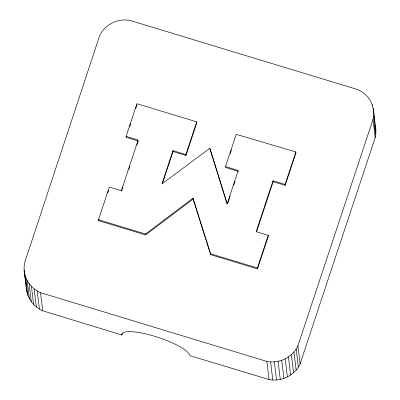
<?xml version="1.0" encoding="UTF-8"?>
<svg xmlns="http://www.w3.org/2000/svg" width="400" height="400" viewBox="0 0 400 400"><rect width="100%" height="100%" fill="white"/><g stroke="black" fill="none" stroke-linecap="round" stroke-linejoin="round"><path stroke-width="0.6" d="M375.82 133.865C372.985 123.245 375.71 111.515 370.76 101.475C367.78 95.97 362.82 91.66 357.015 89.35L130.6 20.61C118.2 17.715 104.33 24.49 99.435 36.34L24.59 262.74C22.93 271.2 25.885 279.68 26.31 288.115C26.635 291.755 27.665 295.3 29.335 298.555C32.28 303.985 37.07 308.31 42.72 310.79L121.84 334.99A35.72 8.25 18.3 0 1 154.74 336.31A35.72 8.25 18.3 0 1 189.815 355.625L269.04 379.53C281.385 382.045 294.935 375.415 300.11 363.85L375.205 137.51L375.82 133.865L375.895 130.175L373.245 108.41M24.12 270.005C24.815 279.87 31.465 288.83 40.53 292.675L266.85 361.42C279.19 363.935 292.745 357.305 297.92 345.735L373.015 119.4L373.63 115.755M98.5 219.745L145.56 234.035L193.005 198.15L193.115 199.055L145.67 234.94L98.61 220.65L98.5 219.745L109.325 187.06L121.37 190.715L138.15 140.06L126.105 136.4L136.935 103.71L196.71 121.86L196.82 122.765L185.99 155.455L173.055 151.525L172.945 150.62L185.88 154.55L185.99 155.455M98.61 220.65L98.995 219.485M107.695 193.22L108.66 190.3M129.695 126.8L130.665 123.88M135.69 108.705L137.045 104.615M121.675 191.035L123.04 186.91M128.895 169.24L129.87 166.295M136.895 145.085L138.26 140.965L126.215 137.305L126.105 136.4M172.945 150.62L161.9 183.96L209.835 148.315L227.19 203.765L238.23 170.445L225.52 166.585L236.205 134.325L295.84 151.955L295.95 152.86L285.195 185.335L273.15 181.68L273.04 180.77L285.085 184.43L285.195 185.335M162.4 183.695L173.055 151.525M121.84 334.99L122.42 333.23M185.88 154.55L196.71 121.86M230.095 154L231.455 149.895M227.69 203.505L230.205 195.905M233.695 185.38L235.05 181.285M273.04 180.77L256.185 231.65L268.23 235.305L268.34 236.21L257.51 268.9L210.675 254.68L193.115 199.055M256.495 231.96L273.15 181.68M257.51 268.9L257.405 267.995L268.23 235.305M285.085 184.43L295.84 151.955M238.34 171.35L225.625 167.49L225.52 166.585M193.005 198.15L210.565 253.775L257.405 267.995M226.93 203.48L209.835 148.315M374.945 124.74L375.275 125.925M375.435 126.52L375.895 130.175M372.26 104.855L372.405 106.06M373.015 119.4L375.205 137.51M297.92 345.735L300.11 363.85M296.16 348.98L298.35 367.09M293.965 351.97L296.155 370.08M291.37 354.645L293.565 372.755M288.435 356.96L290.625 375.07M285.2 358.87L287.395 376.98M281.735 360.34L283.925 378.45M278.1 361.345L280.29 379.455M274.36 361.865L276.555 379.975M270.59 361.89L272.78 380M266.85 361.42L269.04 379.53M210.565 253.775L210.675 254.68M145.56 234.035L145.67 234.94M40.53 292.675L42.72 310.79M37.215 290.98L39.405 309.09M34.165 288.865L36.355 306.98M31.44 286.375L33.63 304.485M29.085 283.55L31.275 301.66M27.145 280.445L29.335 298.555M25.655 277.11L27.845 295.22M24.64 273.61L26.83 291.72M26.305 286.9L26.31 288.115"/></g></svg>
